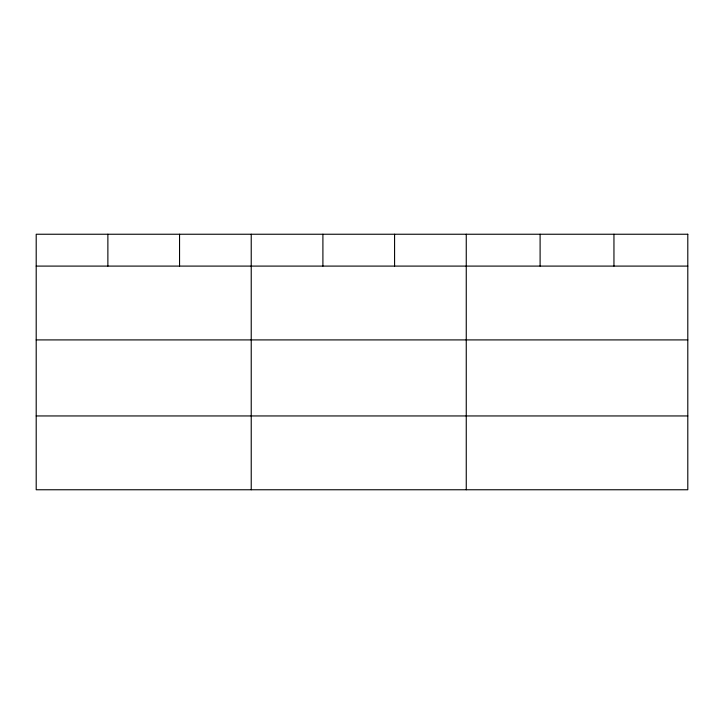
<?xml version="1.0" encoding="UTF-8"?>
<svg xmlns="http://www.w3.org/2000/svg" width="724" height="724" viewBox="0 0 724 724"><rect width="100%" height="100%" fill="white"/><g stroke="black" fill="none" stroke-linecap="round" stroke-linejoin="round"><path stroke-width="1.09" d="M36.2 266.097L687.8 266.097M36.2 339.909L687.8 339.909M36.2 415.947L687.8 415.947M613.952 234.241L613.952 266.097M540.104 234.241L540.104 266.097M466.256 234.241L466.256 489.759M394.58 234.241L394.58 266.097M322.904 234.241L322.904 266.097M251.228 234.241L251.228 489.759M179.552 234.241L179.552 266.097M107.876 234.241L107.876 266.097M687.8 234.241L36.2 234.241L36.2 489.759L687.8 489.759L687.8 234.241"/></g></svg>
